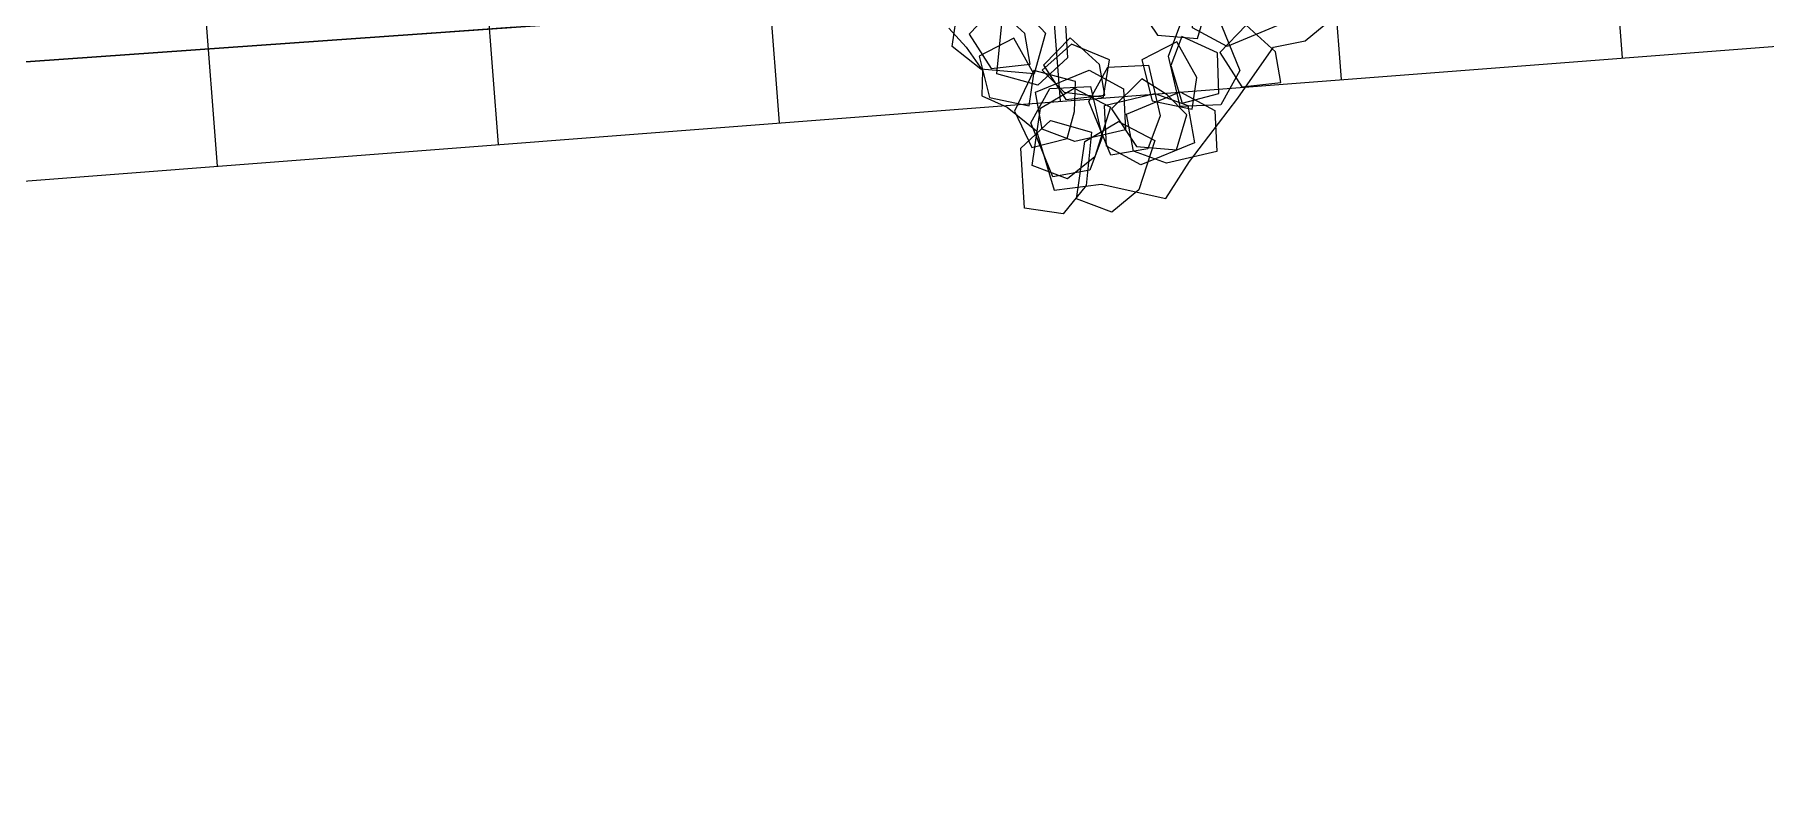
# Model space of a CAD drawing. Header units: metres. Extents: x 1851758 to 1852050, y 5187822 to 5188223.
# Drawn here: x 1851955.465 to 1851957.33, y 5187883.9 to 5187884.712 of the extents above; entities that cross this region are included whole.
import ezdxf

# ---------------------------------------------------------------- set-up
doc = ezdxf.new("R2010")
doc.units = ezdxf.units.M
doc.header["$LTSCALE"] = 2.5
doc.linetypes.add('L5', pattern=[1.15, 0.8, -0.175, 0, -0.175])
for name, color, linetype, lineweight in [('PAR', 11, 'L5', 30), ('PRO_DEMOL_TAL', 34, 'CONTINUOUS', 20), ('PRO_DEMOL_TAL_HAC', 32, 'CONTINUOUS', 15), ('PRO_PAR_SURF', 157, 'CONTINUOUS', 20)]:
    doc.layers.add(name, color=color, linetype=linetype, lineweight=lineweight)
doc.layers.add('PRO_PAR_CONT_DA', color=40, linetype='CONTINUOUS', plot=False)
doc.layers.add('PRO_VOI_VEG', color=81, linetype='CONTINUOUS')

# ---------------------------------------------------------------- blocks, each defined once
blk = doc.blocks.new('arbuste fleurs jaunes')
at = {"layer": 'PRO_VOI_VEG', "color": 76}
blk.add_lwpolyline([(0.5719, -1.4579), (0.6235, -1.4795), (0.6767, -1.5104), (0.6982, -1.5604), (0.7575, -1.5595), (0.8369, -1.5796), (0.9245, -1.6796), (1.0112, -1.6254), (1.1503, -1.5947), (1.1634, -1.5011), (1.201, -1.3336), (1.2249, -1.2017), (1.2807, -1.1608), (1.3471, -1.0217)], dxfattribs=at)
at = {"layer": 'PRO_VOI_VEG', "color": 2}
for points in [[(1.2181, -1.1503), (1.1331, -1.2422), (1.0489, -1.237), (1.0078, -1.1589), (1.0959, -1.0902), (1.1712, -1.0839)], [(1.0968, -1.394), (1.1596, -1.3418), (1.1202, -1.2631), (1.0356, -1.2637), (1.0401, -1.3303)], [(0.7694, -1.2944), (0.8311, -1.4085), (0.7979, -1.4892), (0.7076, -1.5035), (0.6696, -1.3942), (0.6886, -1.3182)], [(0.9371, -1.4531), (0.915, -1.3745), (0.827, -1.3784), (0.7931, -1.4559), (0.8558, -1.4789)], [(1.1565, -1.4598), (1.0715, -1.5517), (0.9873, -1.5465), (0.9462, -1.4684), (1.0342, -1.3997), (1.1096, -1.3934)]]:
    blk.add_lwpolyline(points, close=True, dxfattribs=at)
at = {"layer": 'PRO_VOI_VEG', "color": 55}
blk.add_lwpolyline([(0.9365, -1.1458), (0.9039, -1.2326), (0.9869, -1.2832), (1.0682, -1.2537), (1.0567, -1.1762), (1.0003, -1.1548)], close=True, dxfattribs=at)
at = {"layer": 'PRO_VOI_VEG', "color": 88}
for points in [[(1.0882, -1.1922), (1.1796, -1.2778), (1.1738, -1.3619), (1.0955, -1.4025), (1.0274, -1.3141), (1.0216, -1.2386)], [(0.7994, -1.5046), (0.885, -1.4132), (0.9691, -1.419), (1.0097, -1.4973), (0.9213, -1.5655), (0.8458, -1.5713)], [(0.9958, -1.3823), (0.9632, -1.4691), (1.0462, -1.5197), (1.1275, -1.4902), (1.116, -1.4127), (1.0596, -1.3913)], [(0.8684, -1.4481), (0.7771, -1.464), (0.7756, -1.5612), (0.8424, -1.6163), (0.9032, -1.567), (0.8931, -1.5075)]]:
    blk.add_lwpolyline(points, close=True, dxfattribs=at)
at = {"layer": 'PRO_VOI_VEG', "color": 67}
for points in [[(1.1512, -1.1839), (1.1241, -1.2609), (1.1984, -1.3083), (1.2707, -1.2643), (1.2326, -1.2095)], [(1.1512, -1.1839), (1.1241, -1.2609), (1.1984, -1.3083), (1.2707, -1.2643), (1.2326, -1.2095)], [(0.6446, -1.3742), (0.6175, -1.4512), (0.6918, -1.4986), (0.7641, -1.4546), (0.726, -1.3998)], [(0.6446, -1.3742), (0.6175, -1.4512), (0.6918, -1.4986), (0.7641, -1.4546), (0.726, -1.3998)], [(0.8182, -1.3677), (0.7911, -1.4447), (0.8654, -1.4921), (0.9376, -1.4481), (0.8996, -1.3932)], [(1.0039, -1.5602), (0.9125, -1.4747), (0.9183, -1.3905), (0.9966, -1.3499), (1.0647, -1.4384), (1.0705, -1.5138)], [(0.9977, -1.4654), (1.0827, -1.3735), (1.1668, -1.3788), (1.2079, -1.4568), (1.1199, -1.5255), (1.0445, -1.5318)], [(0.9097, -1.6545), (0.8183, -1.5689), (0.8241, -1.4848), (0.9024, -1.4442), (0.9705, -1.5326), (0.9764, -1.6081)], [(0.8594, -1.6515), (0.8241, -1.5314), (0.8718, -1.4618), (0.9599, -1.4666), (0.9737, -1.5775), (0.9404, -1.6454)], [(0.9759, -1.6764), (0.9406, -1.5563), (0.9884, -1.4868), (1.0764, -1.4916), (1.0902, -1.6024), (1.0569, -1.6703)]]:
    blk.add_lwpolyline(points, close=True, dxfattribs=at)
at = {"layer": 'PRO_VOI_VEG', "color": 52}
for points in [[(1.0302, -1.2786), (0.9784, -1.3454), (1.0358, -1.4163), (1.1212, -1.3968), (1.1018, -1.3304)], [(0.5711, -1.41), (0.6847, -1.3475), (0.7657, -1.3802), (0.7805, -1.4704), (0.6715, -1.5091), (0.5954, -1.4905)], [(0.7085, -1.4189), (0.6567, -1.4857), (0.7141, -1.5566), (0.7995, -1.537), (0.7801, -1.4707)]]:
    blk.add_lwpolyline(points, close=True, dxfattribs=at)
at = {"layer": 'PRO_VOI_VEG'}
blk.add_lwpolyline([(0.8831, -1.7412), (0.8214, -1.6272), (0.8546, -1.5464), (0.9449, -1.5322), (0.9829, -1.6414), (0.9639, -1.7175)], close=True, dxfattribs=at)

msp = doc.modelspace()

# ---------------------------------------------------------------- linework, layer by layer
at = {"layer": 'PAR', "flags": 128}
msp.add_lwpolyline([(1851757.77, 5187868.487), (1851833.6918, 5187875.6402), (1851863.5824, 5187878.1707), (1851981.4866, 5187886.528), (1851987.4718, 5187886.9522), (1852004.3774, 5187888.6518), (1852028.9496, 5187890.8198)], dxfattribs=at)
at = {"layer": 'PRO_DEMOL_TAL', "flags": 128}
msp.add_lwpolyline([(1851945.1351, 5187883.7407), (1851953.8454, 5187884.431), (1851969.8934, 5187885.6652, 0.04826), (1851974.4121, 5187886.4558)], format="xyb", dxfattribs=at)
at = {"layer": 'PRO_DEMOL_TAL_HAC'}
for p, q in [((1851957.1761, 5187884.6872), (1851957.1531, 5187884.9863)), ((1851956.8733, 5187884.6639), (1851956.8503, 5187884.963)), ((1851956.5705, 5187884.6406), (1851956.5475, 5187884.9397)), ((1851956.2677, 5187884.6173), (1851956.2447, 5187884.9164)), ((1851955.965, 5187884.594), (1851955.9419, 5187884.8932)), ((1851955.6622, 5187884.5708), (1851955.6392, 5187884.8699))]:
    msp.add_line(p, q, dxfattribs=at)
at = {"layer": 'PRO_PAR_CONT_DA', "flags": 128}
msp.add_lwpolyline([(1851863.5824, 5187878.1707), (1851981.4866, 5187886.528), (1851981.3715, 5187888.4018), (1851863.4796, 5187879.0507)], close=True, dxfattribs=at)
at = {"layer": 'PRO_PAR_SURF', "flags": 128}
for points in [[(1851977.7933, 5187946.6346), (1851981.4866, 5187886.528), (1851863.5824, 5187878.1707), (1851856.5917, 5187937.9836), (1851927.7207, 5187943.0606)], [(1851979.4592, 5187919.5236), (1851978.1813, 5187918.0657), (1851896.9596, 5187912.2309), (1851896.7804, 5187914.7245), (1851884.8113, 5187913.8647), (1851885.6711, 5187901.8955), (1851897.6403, 5187902.7554), (1851899.2249, 5187880.6971), (1851981.4866, 5187886.528)]]:
    msp.add_lwpolyline(points, close=True, dxfattribs=at)

# ---------------------------------------------------------------- block references
at = {"layer": 'PRO_VOI_VEG', "xscale": 0.4999999999999999, "yscale": 0.4999999999999999, "rotation": 335.2054015273066}
msp.add_blockref('arbuste fleurs jaunes', (1851956.4961, 5187885.501), dxfattribs=at)

doc.saveas('drawing.dxf')
